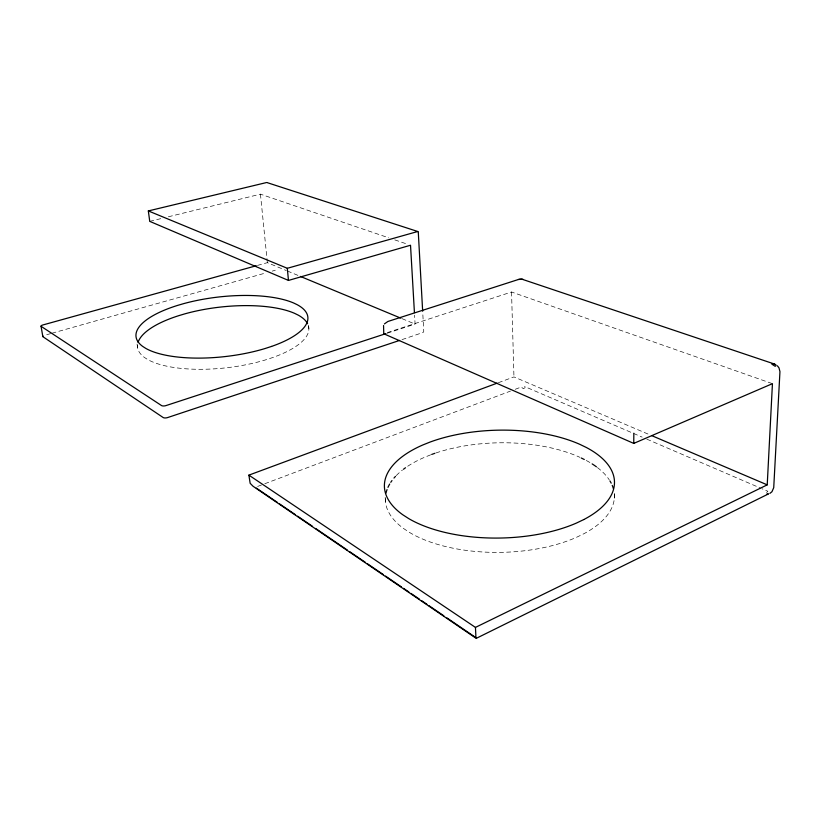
<?xml version="1.0" encoding="UTF-8"?>
<svg xmlns="http://www.w3.org/2000/svg" width="821" height="821" viewBox="0 0 821 821"><rect width="100%" height="100%" fill="white"/><g stroke="black" fill="none" stroke-linecap="round" stroke-linejoin="round"><path stroke-width="0.62" stroke-dasharray="4.11 3.08" d="M614.354 498.203L614.365 493.216M766.588 492.569L767.861 491.276L761.991 488.741M430.656 454.834L423.636 457.687A114.571 54.781 -1 0 0 406.374 467.149M257.64 486.432L263.633 484.174M264.834 483.713L510.477 391.094M515.27 389.277L521.253 387.019L523.439 388.744L525.83 387.05L642.145 437.131M498.368 382.699L513.956 376.921L649.421 434.648M275.302 270.212L272.254 271.125M402.044 339.607L423.226 332.423L423.759 331.171L422.733 312.493M387.143 333.234L415.087 324.09L414.574 315.192M387.42 332.567L511.545 291.999L772.438 383.664M50.697 333.593L44.539 335.327A2.843 0.944 -9.1 0 0 43.903 335.543M51.928 333.244L266.107 272.859M257.486 265.409L267.359 262.669L286.262 270.53M149.74 221.362L160.926 218.612M168.397 216.775L260.442 194.156L388.733 237.823M524.424 386.701L525.194 386.835M394.788 239.886L408.099 244.412M287.453 271.022L298.085 275.445M402.095 318.681L415.087 324.09M646.845 439.163L760.81 488.238M137.076 344.061L137.589 347.632M260.442 194.156L267.359 262.669M308.542 325.219L308.86 328.769M385.172 497.341L385.511 502.206M511.545 291.999L513.956 376.921M614.313 493.483A114.571 54.781 -1 0 1 583.936 533.712L576.537 537.303A114.571 54.781 -1 0 1 409.648 532.511L403.778 528.652A114.571 54.781 -1 0 1 385.367 497.588M396.266 475.564A114.571 54.781 -1 0 1 402.464 470.023M435.92 452.956A114.571 54.781 -1 0 1 579.924 457.338M586.307 460.489A114.571 54.781 -1 0 1 591.223 463.321M597.421 467.57A114.571 54.781 -1 0 1 609.244 479.833M308.532 326.214A86.184 30.51 -6.5 0 1 272.705 357.535L266.281 359.66A86.184 30.51 -6.5 0 1 147.39 359.372L144.178 357.268A86.184 30.51 -6.5 0 1 137.518 345.025"/><path stroke-width="1.23" d="M633.833 433.211L633.75 443.402L383.776 333.767L383.551 325.506M497.167 383.14L248.886 475.133L475.451 627.398L767.225 484.852L772.438 383.664L633.75 443.402M384.423 323.905L387.881 321.483L518.441 279.489L521.951 279.191L774.46 364.042A4.269 1.58 2.9 0 1 775.147 366.289L771.853 364.155L774.46 364.042M769.882 493.39L771.945 491.748L773.731 487.664L779.95 371.646L779.016 367.911L777.364 365.776M399.622 340.417L167.607 417.571A3.325 1.334 -8.1 0 1 163.163 417.53L43.02 336.784A2.843 0.944 -9.1 0 1 43.02 336.056M385.921 333.634L165.965 405.595A3.335 1.314 -8.1 0 1 161.511 405.553L41.245 326.419A2.853 0.924 -9 0 1 42.774 324.993L256.255 265.747M266.64 182.519L148.334 210.925L149.74 221.362L288.469 280.423L410.521 245.243L414.431 312.647M148.334 210.925L287.309 268.293L417.622 231.532M766.917 493.944L768.497 493.914L476.652 638.153L446.993 617.946M267.328 182.683L418.033 231.594M300.445 276.431L400.905 318.199M651.782 435.653L767.225 484.852M581.247 457.995L584.285 459.493M256.306 488.054L277.498 502.483M279.612 503.93L295.498 514.757M297.623 516.193L312.452 526.302M315.633 528.467L347.406 550.111M349.53 551.558L365.417 562.385M367.541 563.822L383.428 574.649M385.552 576.096L401.438 586.923M403.552 588.359L408.848 591.972M410.972 593.409L419.449 599.186M421.563 600.633L426.858 604.235M428.983 605.682L443.812 615.781M476.365 638.481L253.063 486.268L250.159 483.312L248.886 475.133M41.05 326.214L42.825 336.569M287.309 268.293L288.469 280.423M475.913 636.963L475.451 627.398M418.289 232.189L422.661 311.21M386.034 493A114.571 54.781 -1 0 1 387.04 489.603M387.964 487.366A114.571 54.781 -1 0 1 389.688 484.051M390.775 482.307A114.571 54.781 -1 0 1 391.976 480.583M393.998 478.048A114.571 54.781 -1 0 1 395.486 476.385M403.46 469.263A114.571 54.781 -1 0 1 405.502 467.765M431.692 454.444A114.571 54.781 -1 0 1 434.853 453.325M592.157 463.906A114.571 54.781 -1 0 1 596.415 466.821M609.931 480.932A114.571 54.781 -1 0 1 611.183 483.148M612.23 485.396A114.571 54.781 -1 0 1 613.431 488.834M138.072 342.367A86.184 30.51 -6.5 0 1 178.793 315.654L184.848 313.848A86.184 30.51 -6.5 0 1 294.544 313.324L298.197 315.11A86.184 30.51 -6.5 0 1 307.598 323.751M518.441 279.489A3.356 1.098 -1.9 0 1 523.172 279.438M583.834 519.539L576.404 523.08A115.063 53.94 -1.1 0 1 408.766 518.626L402.865 514.829A115.063 53.94 -1.1 0 1 422.897 444.931L429.947 442.109A115.063 53.94 -1.1 0 1 579.811 444.335L586.225 447.424A115.063 53.94 -1.1 0 1 583.834 519.539M271.566 346.421L265.111 348.515A86.472 29.956 -6.5 0 1 145.851 348.432L142.638 346.37A86.472 29.956 -6.5 0 1 177.469 305.443L183.545 303.667A86.472 29.956 -6.5 0 1 293.569 302.959L297.223 304.714A86.472 29.956 -6.5 0 1 271.566 346.421"/></g></svg>
